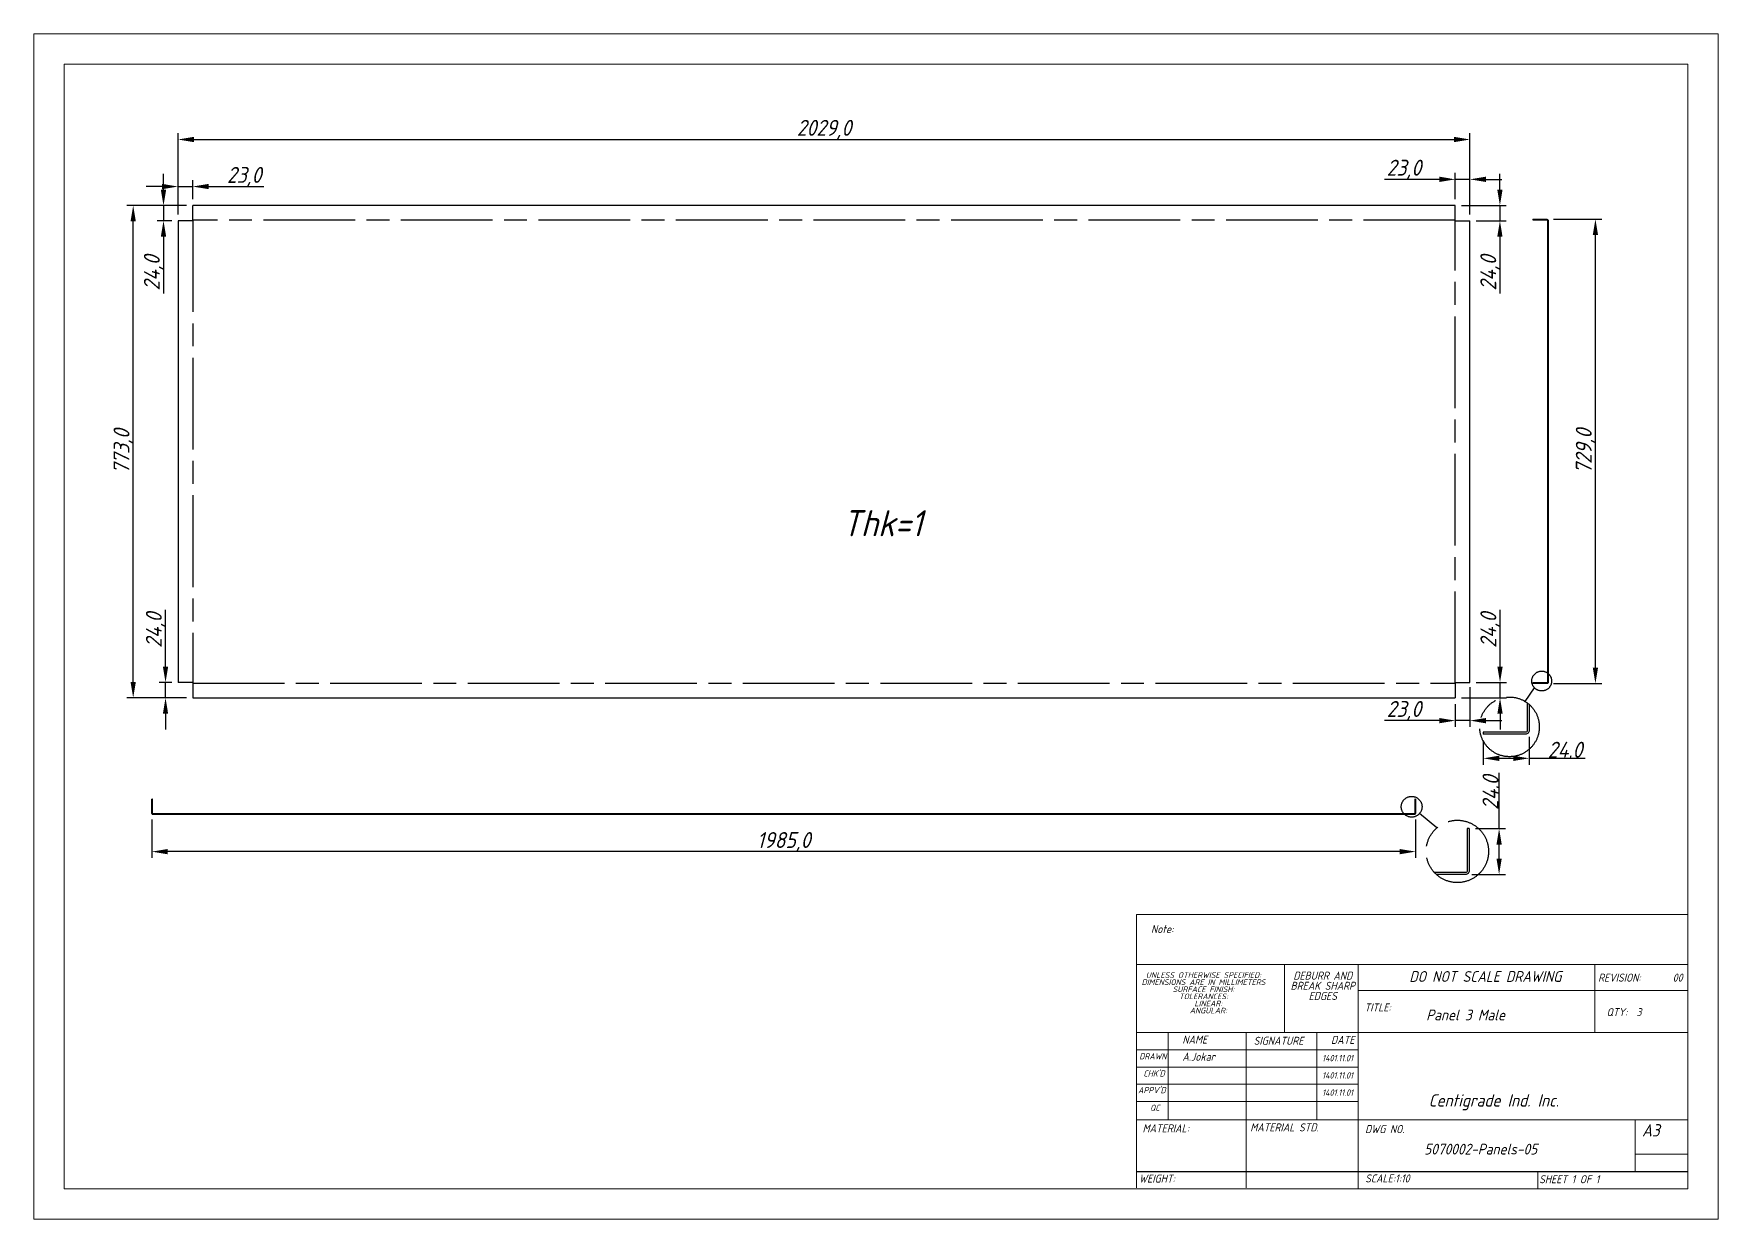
# Model space of a CAD drawing. Header units: inches. Extents: x 18597 to 101525, y -10106 to 51.
# Drawn here: x 31510 to 34156, y -2241 to -379 of the extents above; entities that cross this region are included whole.
import ezdxf

# ---------------------------------------------------------------- set-up
doc = ezdxf.new("R2010")
doc.units = ezdxf.units.IN
doc.header["$LTSCALE"] = 6
doc.header["$MEASUREMENT"] = 0
doc.linetypes.add('ACAD_ISO08W100', pattern=[36, 24, -3, 6, -3])
doc.linetypes.add('SLD-Solid', pattern=[0])
doc.styles.add('GENISO', font='geniso.shx', dxfattribs={"oblique": 15})
doc.dimstyles.new('Scale', dxfattribs={"dimscale": 10, "dimtxt": 2.5, "dimasz": 2.5, "dimexe": 1, "dimexo": 1, "dimgap": 0.1, "dimtad": 1, "dimdec": 1, "dimzin": 0, "dimtxsty": 'GENISO', "dimcen": 2.5, "dimclrd": 1, "dimclre": 1, "dimclrt": 256, "dimadec": 0, "dimazin": 0, "dimtfac": 1, "dimtdec": 1, "dimtmove": 0, "dimatfit": 3, "dimfxl": 1, "dimtzin": 0, "dimlwd": -1, "dimlwe": -1, "dimarcsym": 0})

# ---------------------------------------------------------------- blocks, each defined once
blk = doc.blocks.new('*D79')
at = {"color": 1, "transparency": 16777216}
for p, q in [((33811.5, -1627.1), (33811.5, -1539.4)), ((33774.6, -1627.1), (33821.5, -1627.1)), ((33811.5, -1674.1), (33811.5, -1652.1)), ((33768.6, -1699.1), (33821.5, -1699.1))]:
    blk.add_line(p, q, dxfattribs=at)
for points in [[(33807.4, -1652.1), (33815.7, -1652.1), (33811.5, -1627.1)], [(33807.4, -1674.1), (33815.7, -1674.1), (33811.5, -1699.1)]]:
    blk.add_solid(points, dxfattribs=at)
at = {"layer": 'Defpoints', "color": 0, "transparency": 16777216}
for p in [(33764.6, -1627.1), (33811.5, -1627.1), (33758.6, -1699.1)]:
    blk.add_point(p, dxfattribs=at)
at = {"transparency": 16777216, "insert": (33798, -1570.8), "char_height": 25, "attachment_point": 5, "rotation": 90, "style": 'GENISO'}
blk.add_mtext('24.0', dxfattribs=at)
blk = doc.blocks.new('*D80')
at = {"color": 1, "transparency": 16777216}
for p, q in [((33786.7, -1488.9), (33786.7, -1526.7)), ((33858.7, -1482.9), (33858.7, -1526.7)), ((33811.7, -1516.7), (33833.7, -1516.7)), ((33858.7, -1516.7), (33946.5, -1516.7))]:
    blk.add_line(p, q, dxfattribs=at)
for points in [[(33811.7, -1512.6), (33811.7, -1520.9), (33786.7, -1516.7)], [(33833.7, -1512.6), (33833.7, -1520.9), (33858.7, -1516.7)]]:
    blk.add_solid(points, dxfattribs=at)
at = {"layer": 'Defpoints', "color": 0, "transparency": 16777216}
for p in [(33786.7, -1478.9), (33858.7, -1472.9), (33858.7, -1516.7)]:
    blk.add_point(p, dxfattribs=at)
at = {"transparency": 16777216, "insert": (33915.1, -1503.2), "char_height": 25, "attachment_point": 5, "style": 'GENISO'}
blk.add_mtext('24.0', dxfattribs=at)
blk = doc.blocks.new('*D81')
at = {"color": 1, "transparency": 16777216}
for p, q in [((31695.4, -1612.8), (31695.4, -1673.2)), ((33680.4, -1612.8), (33680.4, -1673.2)), ((33655.4, -1663.2), (31720.4, -1663.2))]:
    blk.add_line(p, q, dxfattribs=at)
for points in [[(31720.4, -1659.1), (31720.4, -1667.4), (31695.4, -1663.2)], [(33655.4, -1659.1), (33655.4, -1667.4), (33680.4, -1663.2)]]:
    blk.add_solid(points, dxfattribs=at)
at = {"layer": 'Defpoints', "color": 0, "transparency": 16777216}
for p in [(31695.4, -1602.8), (33680.4, -1602.8), (31695.4, -1663.2)]:
    blk.add_point(p, dxfattribs=at)
at = {"transparency": 16777216, "insert": (32687.9, -1647.9), "char_height": 25, "attachment_point": 5, "style": 'GENISO'}
blk.add_mtext('1985,0', dxfattribs=at)
blk = doc.blocks.new('*D82')
at = {"color": 1, "transparency": 16777216}
for p, q in [((33896.7, -670.2), (33972.8, -670.2)), ((33962.8, -1374.2), (33962.8, -695.2)), ((33896.7, -1399.2), (33972.8, -1399.2))]:
    blk.add_line(p, q, dxfattribs=at)
for points in [[(33958.6, -695.2), (33967, -695.2), (33962.8, -670.2)], [(33958.6, -1374.2), (33967, -1374.2), (33962.8, -1399.2)]]:
    blk.add_solid(points, dxfattribs=at)
at = {"layer": 'Defpoints', "color": 0, "transparency": 16777216}
for p in [(33886.7, -670.2), (33962.8, -670.2), (33886.7, -1399.2)]:
    blk.add_point(p, dxfattribs=at)
at = {"transparency": 16777216, "insert": (33947.4, -1034.7), "char_height": 25, "attachment_point": 5, "rotation": 90, "style": 'GENISO'}
blk.add_mtext('729,0', dxfattribs=at)
blk = doc.blocks.new('*D87')
at = {"color": 1, "transparency": 16777216}
for p, q in [((31717, -1372.7), (31717, -1283.7)), ((31726.7, -1397.7), (31707, -1397.7)), ((31717, -1421.7), (31717, -1397.7)), ((31749.7, -1421.7), (31707, -1421.7)), ((31717, -1446.7), (31717, -1471.7))]:
    blk.add_line(p, q, dxfattribs=at)
for points in [[(31712.8, -1372.7), (31721.1, -1372.7), (31717, -1397.7)], [(31712.8, -1446.7), (31721.1, -1446.7), (31717, -1421.7)]]:
    blk.add_solid(points, dxfattribs=at)
at = {"layer": 'Defpoints', "color": 0, "transparency": 16777216}
for p in [(31717, -1397.7), (31736.7, -1397.7), (31759.7, -1421.7)]:
    blk.add_point(p, dxfattribs=at)
at = {"transparency": 16777216, "insert": (31701.6, -1315.7), "char_height": 25, "attachment_point": 5, "rotation": 90, "style": 'GENISO'}
blk.add_mtext('24,0', dxfattribs=at)
blk = doc.blocks.new('*D88')
at = {"color": 1, "transparency": 16777216}
for p, q in [((31713.8, -623.7), (31713.8, -598.7)), ((31749.7, -648.7), (31703.8, -648.7)), ((31713.8, -648.7), (31713.8, -672.7)), ((31726.7, -672.7), (31703.8, -672.7)), ((31713.8, -697.7), (31713.8, -786.7))]:
    blk.add_line(p, q, dxfattribs=at)
for points in [[(31709.6, -623.7), (31718, -623.7), (31713.8, -648.7)], [(31709.6, -697.7), (31718, -697.7), (31713.8, -672.7)]]:
    blk.add_solid(points, dxfattribs=at)
at = {"layer": 'Defpoints', "color": 0, "transparency": 16777216}
for p in [(31759.7, -648.7), (31713.8, -672.7), (31736.7, -672.7)]:
    blk.add_point(p, dxfattribs=at)
at = {"transparency": 16777216, "insert": (31698.4, -754.7), "char_height": 25, "attachment_point": 5, "rotation": 90, "style": 'GENISO'}
blk.add_mtext('24,0', dxfattribs=at)
blk = doc.blocks.new('*D89')
at = {"color": 1, "transparency": 16777216}
for p, q in [((31711.7, -618.9), (31686.7, -618.9)), ((31736.7, -662.7), (31736.7, -608.9)), ((31736.7, -618.9), (31759.7, -618.9)), ((31759.7, -638.7), (31759.7, -608.9)), ((31784.7, -618.9), (31871.2, -618.9))]:
    blk.add_line(p, q, dxfattribs=at)
for points in [[(31711.7, -614.7), (31711.7, -623), (31736.7, -618.9)], [(31784.7, -614.7), (31784.7, -623), (31759.7, -618.9)]]:
    blk.add_solid(points, dxfattribs=at)
at = {"layer": 'Defpoints', "color": 0, "transparency": 16777216}
for p in [(31759.7, -618.9), (31759.7, -648.7), (31736.7, -672.7)]:
    blk.add_point(p, dxfattribs=at)
at = {"transparency": 16777216, "insert": (31840.5, -603.5), "char_height": 25, "attachment_point": 5, "style": 'GENISO'}
blk.add_mtext('23,0', dxfattribs=at)
blk = doc.blocks.new('*D90')
at = {"color": 1, "transparency": 16777216}
for p, q in [((33717.7, -607.6), (33631.3, -607.6)), ((33742.7, -638.7), (33742.7, -597.6)), ((33765.7, -607.6), (33742.7, -607.6)), ((33765.7, -662.7), (33765.7, -597.6)), ((33790.7, -607.6), (33815.7, -607.6))]:
    blk.add_line(p, q, dxfattribs=at)
for points in [[(33717.7, -603.4), (33717.7, -611.7), (33742.7, -607.6)], [(33790.7, -603.4), (33790.7, -611.7), (33765.7, -607.6)]]:
    blk.add_solid(points, dxfattribs=at)
at = {"layer": 'Defpoints', "color": 0, "transparency": 16777216}
for p in [(33742.7, -607.6), (33742.7, -648.7), (33765.7, -672.7)]:
    blk.add_point(p, dxfattribs=at)
at = {"transparency": 16777216, "insert": (33662, -592.2), "char_height": 25, "attachment_point": 5, "style": 'GENISO'}
blk.add_mtext('23,0', dxfattribs=at)
blk = doc.blocks.new('*D91')
at = {"color": 1, "transparency": 16777216}
for p, q in [((33812.8, -623.7), (33812.8, -598.7)), ((33752.7, -648.7), (33822.8, -648.7)), ((33812.8, -648.7), (33812.8, -672.7)), ((33775.7, -672.7), (33822.8, -672.7)), ((33812.8, -697.7), (33812.8, -786.7))]:
    blk.add_line(p, q, dxfattribs=at)
for points in [[(33808.6, -623.7), (33816.9, -623.7), (33812.8, -648.7)], [(33808.6, -697.7), (33816.9, -697.7), (33812.8, -672.7)]]:
    blk.add_solid(points, dxfattribs=at)
at = {"layer": 'Defpoints', "color": 0, "transparency": 16777216}
for p in [(33742.7, -648.7), (33765.7, -672.7), (33812.8, -672.7)]:
    blk.add_point(p, dxfattribs=at)
at = {"transparency": 16777216, "insert": (33797.4, -754.7), "char_height": 25, "attachment_point": 5, "rotation": 90, "style": 'GENISO'}
blk.add_mtext('24,0', dxfattribs=at)
blk = doc.blocks.new('*D92')
at = {"color": 1, "transparency": 16777216}
for p, q in [((33813, -1372.7), (33813, -1283.7)), ((33775.7, -1397.7), (33823, -1397.7)), ((33813, -1421.7), (33813, -1397.7)), ((33752.7, -1421.7), (33823, -1421.7)), ((33813, -1446.7), (33813, -1471.7))]:
    blk.add_line(p, q, dxfattribs=at)
for points in [[(33808.8, -1372.7), (33817.1, -1372.7), (33813, -1397.7)], [(33808.8, -1446.7), (33817.1, -1446.7), (33813, -1421.7)]]:
    blk.add_solid(points, dxfattribs=at)
at = {"layer": 'Defpoints', "color": 0, "transparency": 16777216}
for p in [(33765.7, -1397.7), (33813, -1397.7), (33742.7, -1421.7)]:
    blk.add_point(p, dxfattribs=at)
at = {"transparency": 16777216, "insert": (33797.6, -1315.7), "char_height": 25, "attachment_point": 5, "rotation": 90, "style": 'GENISO'}
blk.add_mtext('24,0', dxfattribs=at)
blk = doc.blocks.new('*D93')
at = {"color": 1, "transparency": 16777216}
for p, q in [((33765.7, -1405.2), (33765.7, -1467.5)), ((33742.7, -1431.7), (33742.7, -1467.5)), ((33717.7, -1457.5), (33631.3, -1457.5)), ((33765.7, -1457.5), (33742.7, -1457.5)), ((33790.7, -1457.5), (33815.7, -1457.5))]:
    blk.add_line(p, q, dxfattribs=at)
for points in [[(33717.7, -1453.4), (33717.7, -1461.7), (33742.7, -1457.5)], [(33790.7, -1453.4), (33790.7, -1461.7), (33765.7, -1457.5)]]:
    blk.add_solid(points, dxfattribs=at)
at = {"layer": 'Defpoints', "color": 0, "transparency": 16777216}
for p in [(33765.7, -1395.2), (33742.7, -1421.7), (33742.7, -1457.5)]:
    blk.add_point(p, dxfattribs=at)
at = {"transparency": 16777216, "insert": (33662, -1442.1), "char_height": 25, "attachment_point": 5, "style": 'GENISO'}
blk.add_mtext('23,0', dxfattribs=at)
blk = doc.blocks.new('*D94')
at = {"color": 1, "transparency": 16777216}
for p, q in [((31749.7, -648.7), (31656.2, -648.7)), ((31666.2, -1396.7), (31666.2, -673.7)), ((31749.7, -1421.7), (31656.2, -1421.7))]:
    blk.add_line(p, q, dxfattribs=at)
for points in [[(31662, -673.7), (31670.4, -673.7), (31666.2, -648.7)], [(31662, -1396.7), (31670.4, -1396.7), (31666.2, -1421.7)]]:
    blk.add_solid(points, dxfattribs=at)
at = {"layer": 'Defpoints', "color": 0, "transparency": 16777216}
for p in [(31666.2, -648.7), (31759.7, -648.7), (31759.7, -1421.7)]:
    blk.add_point(p, dxfattribs=at)
at = {"transparency": 16777216, "insert": (31650.8, -1035.2), "char_height": 25, "attachment_point": 5, "rotation": 90, "style": 'GENISO'}
blk.add_mtext('773,0', dxfattribs=at)
blk = doc.blocks.new('*D95')
at = {"color": 1, "transparency": 16777216}
for p, q in [((31736.7, -662.7), (31736.7, -535)), ((31761.7, -545), (33740.7, -545)), ((33765.7, -662.7), (33765.7, -535))]:
    blk.add_line(p, q, dxfattribs=at)
for points in [[(31761.7, -540.8), (31761.7, -549.2), (31736.7, -545)], [(33740.7, -540.8), (33740.7, -549.2), (33765.7, -545)]]:
    blk.add_solid(points, dxfattribs=at)
at = {"layer": 'Defpoints', "color": 0, "transparency": 16777216}
for p in [(33765.7, -545), (31736.7, -672.7), (33765.7, -672.7)]:
    blk.add_point(p, dxfattribs=at)
at = {"transparency": 16777216, "insert": (32751.2, -529.6), "char_height": 25, "attachment_point": 5, "style": 'GENISO'}
blk.add_mtext('2029,0', dxfattribs=at)

msp = doc.modelspace()

# ---------------------------------------------------------------- linework, layer by layer
for p, q in [((31759.72, -671.7), (31759.72, -648.7)), ((33742.72, -648.7), (31759.72, -648.7)), ((33742.72, -671.7), (33742.72, -648.7)), ((31759.72, -672.7), (31736.72, -672.7)), ((31736.72, -672.7), (31736.72, -1397.7)), ((33742.72, -672.7), (33765.72, -672.7)), ((33765.72, -1397.7), (33765.72, -672.7)), ((33864.72, -670.22), (33864.72, -671.22)), ((31759.72, -1397.7), (31736.72, -1397.7)), ((31759.72, -1398.7), (31759.72, -1421.7)), ((33742.72, -1397.7), (33765.72, -1397.7)), ((33742.72, -1398.7), (33742.72, -1421.7)), ((33864.72, -1398.22), (33864.72, -1399.22)), ((31759.72, -1421.7), (33742.72, -1421.7)), ((33786.74, -1475.89), (33786.74, -1478.89)), ((31696.36, -1580.83), (31695.36, -1580.83)), ((33680.36, -1580.83), (33679.36, -1580.83)), ((33764.6, -1627.12), (33761.6, -1627.12)), ((33242.18, -2165.64), (34107.98, -2165.64))]:
    msp.add_line(p, q)
at = {"linetype": 'ACAD_ISO08W100'}
for p, q in [((33852.62, -1427.6), (33866.86, -1405.84)), ((33713.59, -1626.09), (33686.61, -1603.28))]:
    msp.add_line(p, q, dxfattribs=at)
at = {"color": 7, "linetype": 'SLD-Solid', "lineweight": 0}
for p, q in [((33242.18, -1761.76), (34107.98, -1761.76)), ((33242.18, -1761.76), (33242.18, -1840.48)), ((33242.18, -1840.48), (34107.98, -1840.48)), ((33242.18, -1840.48), (33242.18, -2191.14)), ((33474.25, -1840.48), (33474.25, -1947.28)), ((33590.28, -1840.48), (33590.28, -2192.74)), ((33961.92, -1947.28), (33961.92, -1840.48)), ((34107.98, -1881.13), (33590.28, -1881.13)), ((34107.98, -1947.28), (33242.18, -1947.28)), ((33291.91, -1947.28), (33291.91, -2084.35)), ((33414.26, -1947.28), (33414.26, -2191.14)), ((33525.25, -1947.28), (33525.25, -2084.35)), ((33590.28, -2191.14), (33590.28, -1947.28)), ((33590.28, -1974.37), (33242.18, -1974.37)), ((33590.28, -2001.47), (33242.18, -2001.47)), ((33590.28, -2028.56), (33242.18, -2028.56)), ((33590.28, -2055.66), (33242.18, -2055.66)), ((33308.48, -2084.35), (33242.18, -2084.35)), ((33308.48, -2084.35), (34107.98, -2084.35)), ((34025.1, -2165.64), (34025.1, -2084.35)), ((34107.98, -2138.54), (34025.1, -2138.54)), ((33872.09, -2192.74), (33872.09, -2165.64))]:
    msp.add_line(p, q, dxfattribs=at)
for points in [[(31509.93, -378.88), (34155.8, -378.88), (34155.8, -2240.55), (31509.93, -2240.55)], [(31557.74, -426.69), (34107.98, -426.69), (34107.98, -2192.74), (31557.74, -2192.74)]]:
    msp.add_lwpolyline(points, close=True, dxfattribs=at)
at = {"linetype": 'ACAD_ISO08W100'}
msp.add_lwpolyline([(33742.72, -1398.7), (33742.72, -671.7), (31759.72, -671.7), (31759.72, -1398.7)], close=True, dxfattribs=at)
for points in [[(33864.72, -670.22), (33886.72, -670.22, -0.4142136), (33888.72, -672.22), (33888.72, -1397.22, -0.4142136), (33886.72, -1399.22), (33864.72, -1399.22)], [(33864.72, -671.22), (33886.72, -671.22, -0.4142136), (33887.72, -672.22), (33887.72, -1397.22, -0.4142136), (33886.72, -1398.22), (33864.72, -1398.22)], [(33855.74, -1429.73), (33855.74, -1472.89, -0.4142136), (33852.74, -1475.89), (33786.74, -1475.89)], [(33858.74, -1432.15), (33858.74, -1472.89, -0.4142136), (33852.74, -1478.89), (33786.74, -1478.89)], [(33680.36, -1580.83), (33680.36, -1602.83, -0.4142136), (33678.36, -1604.83), (31697.36, -1604.83, -0.4142136), (31695.36, -1602.83), (31695.36, -1580.83)], [(33679.36, -1580.83), (33679.36, -1602.83, -0.4142136), (33678.36, -1603.83), (31697.36, -1603.83, -0.4142136), (31696.36, -1602.83), (31696.36, -1580.83)], [(33761.6, -1627.12), (33761.6, -1693.12, -0.4142136), (33758.6, -1696.12), (33709.97, -1696.12)], [(33764.6, -1627.12), (33764.6, -1693.12, -0.4142136), (33758.6, -1699.12), (33712.99, -1699.12)]]:
    msp.add_lwpolyline(points, format="xyb")
for centre, radius in [((33878.42, -1395.36), 15.6), ((33827.84, -1467.32), 46.81), ((33674.14, -1592.74), 16.33), ((33745.94, -1662.88), 48.98)]:
    msp.add_circle(centre, radius, dxfattribs=at)

# ---------------------------------------------------------------- texts
at = {"style": 'GENISO', "oblique": 15}
msp.add_text('Thk=1', height=40.989, dxfattribs=at).set_placement((32779.74, -1168.06))
at = {"attachment_point": 5, "style": 'GENISO'}
for s, insert, char_height in [('Note:', (33282.51, -1784.81), 12.57), ('DEBURR AND', (33534.54, -1857.99), 12.57), ('DO NOT SCALE DRAWING', (33789.91, -1859.3), 16.9215), ('DIMENSIONS ARE IN MILLIMETERS', (33347.3, -1868.19), 8.7992), ('UNLESS OTHERWISE SPECIFIED:', (33347.3, -1857.03), 8.7992), ('SURFACE FINISH:', (33347.3, -1879.34), 8.7992), ('BREAK SHARP', (33534.54, -1873.92), 12.5702), ('REVISION:       00', (34033.36, -1861.1), 12.5702), ('TOLERANCES:', (33347.3, -1890.5), 8.7992), ('LINEAR:', (33354.83, -1901.66), 8.799), ('EDGES', (33534.54, -1889.86), 12.57), ('TITLE:', (33620.81, -1907.87), 12.57), ('ANGULAR:', (33354.83, -1912.81), 8.799), ('Panel 3 Male', (33758.9, -1919.66), 16.9215), ('QTY:  3', (34007.71, -1915.28), 12.57), ('NAME', (33333.49, -1958.42), 12.57), ('SIGNATURE', (33465.1, -1960.22), 12.57), ('DATE', (33565.9, -1958.82), 12.57), ('DRAWN', (33267.73, -1984.67), 9.669), ('A.Jokar', (33339.65, -1985.32), 12.57), ('1401.11.01', (33557.78, -1987.46), 10.056), ("CHK'D", (33269.62, -2011.59), 9.669), ('1401.11.01', (33557.78, -2014.55), 10.056), ("APPV'D", (33266.19, -2037.71), 9.669), ('1401.11.01', (33557.78, -2041.65), 10.056), ('QC', (33270.79, -2065.44), 9.669), ('Centigrade Ind. Inc.', (33803.14, -2056.81), 19.3388), ('MATERIAL STD.', (33474.36, -2096.26), 12.5702), ('MATERIAL:', (33288.02, -2097.69), 12.57), ('DWG NO.', (33631.88, -2098.89), 12.57), ('A3', (34049.78, -2100.89), 19.339), ('5070002-Panels-05', (33782.54, -2130.37), 16.9215), ('WEIGHT:', (33274.2, -2176.63), 12.57), ('SCALE:1:10', (33636.05, -2176.34), 12.57), ('SHEET 1 OF 1', (33921.7, -2177.67), 12.5702)]:
    msp.add_mtext(s, dxfattribs=dict(at, insert=insert, char_height=char_height))

# ---------------------------------------------------------------- dimensions: what is measured, and where the dimension line sits
for base, p1, p2, picture, middle in [((33765.72, -544.99), (31736.72, -672.7), (33765.72, -672.7), '*D95', (32751.22, -529.62)), ((33742.72, -607.56), (33765.72, -672.7), (33742.72, -648.7), '*D90', (33661.99, -592.18)), ((31759.72, -618.86), (31736.72, -672.7), (31759.72, -648.7), '*D89', (31840.45, -603.48)), ((33742.72, -1457.52), (33765.72, -1395.2), (33742.72, -1421.7), '*D93', (33661.99, -1442.14)), ((31695.36, -1663.25), (33680.36, -1602.83), (31695.36, -1602.83), '*D81', (32687.86, -1647.88))]:
    dim = msp.add_linear_dim(base=base, p1=p1, p2=p2, dimstyle='Scale')
    dim.commit()
    dim.dimension.update_dxf_attribs({"geometry": picture, "text_midpoint": middle})
for base, p1, p2, picture, middle in [((31713.81, -672.7), (31759.72, -648.7), (31736.72, -672.7), '*D88', (31698.44, -754.68)), ((33812.77, -672.7), (33742.72, -648.7), (33765.72, -672.7), '*D91', (33797.39, -754.68)), ((31666.2, -648.7), (31759.72, -1421.7), (31759.72, -648.7), '*D94', (31650.82, -1035.2)), ((33962.79, -670.22), (33886.72, -1399.22), (33886.72, -670.22), '*D82', (33947.42, -1034.72)), ((31716.98, -1397.7), (31759.72, -1421.7), (31736.72, -1397.7), '*D87', (31701.6, -1315.72)), ((33812.98, -1397.7), (33742.72, -1421.7), (33765.72, -1397.7), '*D92', (33797.6, -1315.72))]:
    dim = msp.add_linear_dim(base=base, p1=p1, p2=p2, angle=90, dimstyle='Scale')
    dim.commit()
    dim.dimension.update_dxf_attribs({"geometry": picture, "text_midpoint": middle})
dim = msp.add_linear_dim(base=(33858.74, -1516.73), p1=(33786.74, -1478.89), p2=(33858.74, -1472.89), text='24.0', dimstyle='Scale')
dim.commit()
dim.dimension.update_dxf_attribs({"geometry": '*D80', "text_midpoint": (33915.09, -1516.73), "dimtype": 160})
dim = msp.add_linear_dim(base=(33811.55, -1627.12), p1=(33758.6, -1699.12), p2=(33764.6, -1627.12), angle=90, text='24.0', dimstyle='Scale')
dim.commit()
dim.dimension.update_dxf_attribs({"geometry": '*D79', "text_midpoint": (33811.55, -1570.77), "dimtype": 160})

doc.saveas('drawing.dxf')
